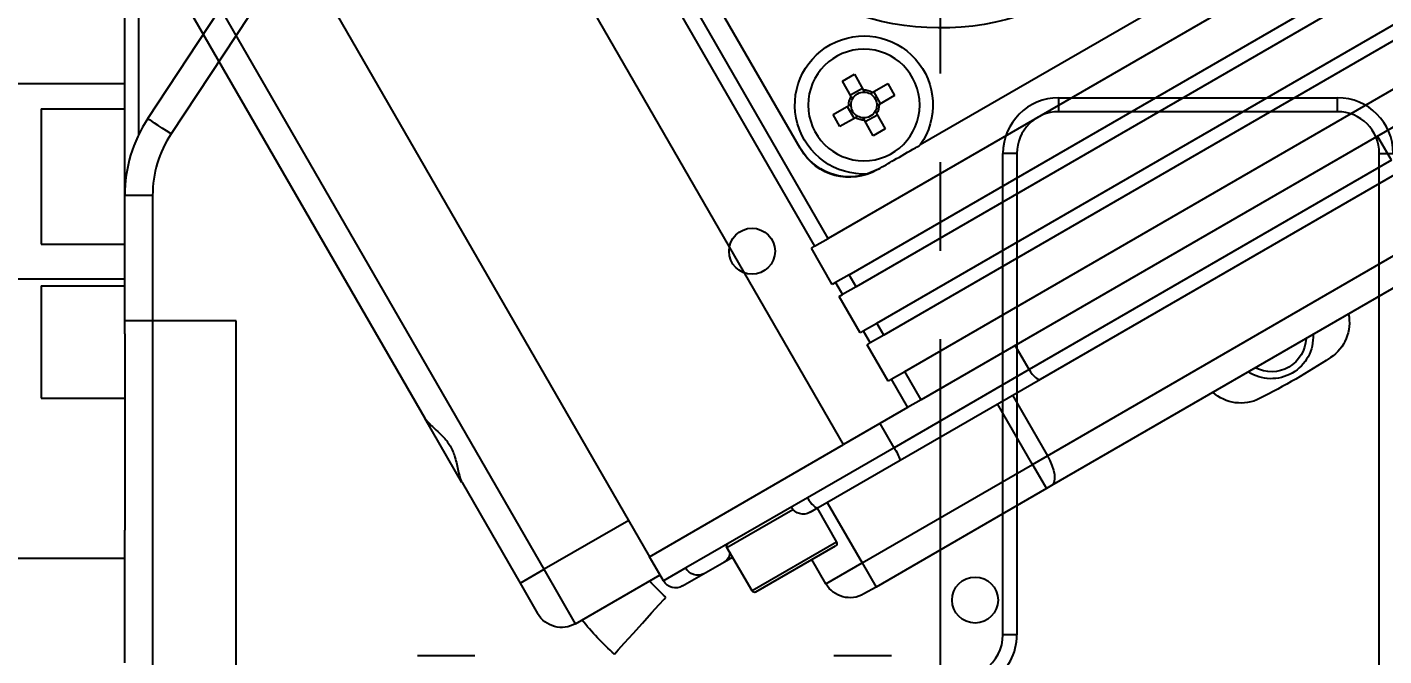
# Model space of a CAD drawing. Header units: millimetres. Extents: x 36 to 3196, y 27 to 5967.
# Drawn here: x 520.1 to 617.4, y 869.9 to 915 of the extents above; entities that cross this region are included whole.
import ezdxf

# ---------------------------------------------------------------- set-up
doc = ezdxf.new("R2010")
doc.units = ezdxf.units.MM
doc.linetypes.add('CENTER', pattern=[50.8, 31.75, -6.35, 6.35, -6.35])
doc.layers.add('02_Center Line', color=1, linetype='CENTER')
doc.layers.add('08_Dimension.Annotation', color=2, linetype='Continuous')
doc.styles.add('Coavis T-3.2 Style', font='MS PGothic.ttf', dxfattribs={"height": 3.2})
doc.styles.add('Coavis T-7.0 Style', font='MS PGothic.ttf', dxfattribs={"height": 7})
doc.dimstyles.new('Coavis D-Style', dxfattribs={"dimtxt": 3.2, "dimasz": 3.2, "dimexe": 2, "dimexo": 1, "dimgap": 0.8, "dimtad": 1, "dimtoh": 1, "dimdec": 3, "dimzin": 1, "dimdsep": 46, "dimtxsty": 'Coavis T-3.2 Style', "dimcen": 0, "dimclrd": 253, "dimclre": 253, "dimclrt": 2, "dimadec": 1, "dimazin": 0, "dimtp": 0.1, "dimtm": 0.1, "dimtfac": 0.71, "dimtdec": 3, "dimtmove": 0, "dimatfit": 3, "dimfxl": 1, "dimlwd": -1, "dimlwe": -1, "dimarcsym": 1})

# ---------------------------------------------------------------- blocks, each defined once
blk = doc.blocks.new('A$C32f45786')
at = {"color": 7, "linetype": 'Continuous', "lineweight": 25}
for p, q in [((85.5, 115), (85.5, 116)), ((209.5, 115), (85.5, 115)), ((81.5, 92), (81.5, 112)), ((82.5, 112), (81.5, 112)), ((82.5, 112), (82.5, 92)), ((82.5, 92), (81.5, 92)), ((85.5, 89), (120, 89)), ((85.5, 89), (85.5, 88)), ((120, 89), (120, 88)), ((120, 88), (85.5, 88)), ((121.5, 80), (121.5, 75.873)), ((48.5, 51.827), (84.096, 28.324)), ((121.5, 50.127), (121.5, 46)), ((82.994, 26.655), (48.5, 49.43)), ((127.5, 33), (97.5, 33)), ((97.5, 33), (97.5, 27)), ((88.504, 27), (97.5, 27)), ((88.504, 27), (88.504, 25)), ((97.5, 27), (97.5, 25)), ((97.5, 27), (127.5, 27)), ((88.504, 25), (53.5, 25)), ((80.5, 25), (80.5, 17)), ((82.304, 19), (82.304, 25)), ((97.5, 25), (88.504, 25)), ((91.984, 19), (91.984, 25)), ((94.5, 25), (94.5, 17)), ((94.992, 19), (94.992, 25)), ((98.431, 25), (97.5, 25)), ((98.431, 25), (103.042, 25)), ((103.042, 19), (103.042, 25)), ((103.042, 25), (112.5, 25)), ((122.008, 25), (112.5, 25)), ((114.5, 17), (114.5, 25)), ((82.304, 19), (91.984, 19)), ((94.992, 19), (103.042, 19))]:
    blk.add_line(p, q, dxfattribs=at)
at = {"color": 1, "linetype": 'Continuous', "lineweight": 25}
blk.add_line((53.5, 26), (84.145, 26), dxfattribs=at)
at = {"color": 7, "linetype": 'Continuous', "lineweight": 25, "flags": 128}
blk.add_lwpolyline([(84.096, 28.324), (83.881, 27.998), (83.674, 27.685), (83.483, 27.397), (83.316, 27.144), (83.179, 26.936), (83.077, 26.782), (83.015, 26.687), (82.994, 26.655)], dxfattribs=at)
at = {"color": 7, "linetype": 'Continuous', "lineweight": 25}
for centre in [(117.5, 86), (92.5, 70)]:
    blk.add_circle(centre, 1.65, dxfattribs=at)
for centre, radius, start, end in [((85.5, 112), 4, 90, 180), ((85.5, 112), 3, 90, 180), ((85.5, 92), 4, 180, 270), ((85.5, 92), 3, 180, 270), ((120, 85), 4, 34.8499, 90), ((120, 85), 3, 34.8499, 90), ((88.504, 35), 8, 236.56439, 270), ((88.504, 35), 10, 236.56439, 270)]:
    blk.add_arc(centre, radius, start, end, dxfattribs=at)
blk = doc.blocks.new('*D45')
at = {"layer": '08_Dimension.Annotation', "color": 253, "linetype": 'ByBlock', "transparency": 16777216}
blk.add_line((683.096, 652.925), (721.698, 612.951), dxfattribs=at)
blk.add_arc((585.573, 753.913), 193.96, 270.94529, 313.05471, dxfattribs=at)
at = {"layer": '08_Dimension.Annotation', "color": 253, "transparency": 16777216}
for points in [[(717.621, 612.573), (718.356, 611.799), (720.309, 614.39)], [(588.777, 559.446), (588.768, 560.512), (585.573, 559.953)]]:
    blk.add_solid(points, dxfattribs=at)
at = {"layer": 'Defpoints', "color": 0, "transparency": 16777216}
for p in [(585.573, 1146.601), (585.573, 753.913), (682.401, 653.644), (634.682, 566.273), (585.573, 495.628)]:
    blk.add_point(p, dxfattribs=at)
at = {"layer": '08_Dimension.Annotation', "color": 2, "transparency": 16777216, "insert": (656.621, 578.063), "char_height": 7, "attachment_point": 5, "rotation": 22, "style": 'Coavis T-7.0 Style'}
blk.add_mtext('{\\C5;44.0°}', dxfattribs=at)
blk = doc.blocks.new('A$C1af0320f')
at = {"color": 8, "linetype": 'Continuous', "lineweight": 25}
for p, q in [((12.15, 414.39), (12.15, 366.39)), ((14.5, 366.39), (14.5, 414.39)), ((17.5, 414.39), (17.5, 366.39)), ((18.5, 366.39), (18.5, 414.39)), ((21.5, 414.39), (21.5, 366.39)), ((22.5, 366.39), (22.5, 414.39)), ((25.5, 414.39), (25.5, 366.39)), ((2.15, 409.385), (2.15, 371.396)), ((4.15, 372.221), (4.15, 408.559)), ((28, 405.328), (28, 375.452)), ((10.15, 404.193), (10.15, 374.174)), ((10.15, 404.193), (12.15, 404.193)), ((9.15, 374.542), (9.15, 403.88)), ((32.968, 375.646), (31.979, 375.634)), ((31.979, 375.634), (31.994, 374.354)), ((32.984, 374.366), (32.968, 375.646)), ((9.15, 362.901), (9.15, 374.542)), ((10.15, 374.174), (12.15, 374.174)), ((10.15, 374.174), (10.15, 362.981)), ((31.524, 373.874), (30.244, 373.859)), ((30.244, 373.859), (30.256, 372.869)), ((31.418, 372.882), (31.406, 373.872)), ((31.992, 374.472), (32.982, 374.484)), ((34.744, 373.912), (33.464, 373.896)), ((33.582, 373.898), (33.594, 372.908)), ((34.756, 372.922), (34.744, 373.912)), ((30.256, 372.869), (31.536, 372.884)), ((33.476, 372.907), (34.756, 372.922)), ((4.15, 370.983), (4.15, 372.221)), ((9.15, 372.221), (4.15, 372.221)), ((28, 371.99), (28.088, 371.146)), ((32.016, 372.414), (32.032, 371.134)), ((33.008, 372.308), (32.018, 372.296)), ((33.021, 371.146), (33.006, 372.426)), ((2.15, 371.396), (2.15, 370.983)), ((2.15, 370.983), (2.15, 356.868)), ((4.15, 370.983), (2.15, 370.983)), ((4.15, 356.868), (4.15, 370.983)), ((4.15, 370.983), (9.15, 370.983)), ((32.032, 371.134), (33.021, 371.146)), ((32.1, 367.89), (51, 367.89)), ((12.15, 366.39), (12.15, 365.257)), ((12.15, 366.39), (14.5, 366.39)), ((14.5, 365.257), (14.5, 366.39)), ((17.5, 366.39), (17.5, 365.257)), ((17.5, 366.39), (18.5, 366.39)), ((18.5, 365.257), (18.5, 366.39)), ((21.5, 366.39), (22.5, 366.39)), ((21.5, 366.39), (21.5, 365.257)), ((22.5, 366.39), (22.5, 365.257)), ((25.5, 366.39), (51, 366.39)), ((25.5, 365.257), (25.5, 366.39)), ((14.5, 365.257), (12.15, 365.257)), ((12.15, 365.257), (12.15, 359.953)), ((14.5, 365.257), (14.5, 364.993)), ((14.5, 364.993), (17.5, 364.993)), ((18.5, 365.257), (17.5, 365.257)), ((17.5, 364.993), (17.5, 365.257)), ((18.5, 365.257), (18.5, 364.993)), ((18.5, 364.993), (21.5, 364.993)), ((22.5, 365.257), (21.5, 365.257)), ((21.5, 364.993), (21.5, 365.257)), ((22.5, 365.257), (22.5, 364.993)), ((22.5, 364.993), (25.5, 364.993)), ((51, 365.257), (25.5, 365.257)), ((25.5, 364.993), (25.5, 365.257)), ((9.15, 356.131), (9.15, 362.901)), ((10.15, 362.981), (12.15, 362.981)), ((10.15, 362.981), (10.15, 355.805)), ((12.15, 343.89), (12.15, 359.953)), ((12.15, 359.953), (66.15, 359.953)), ((4.15, 356.868), (2.15, 356.868)), ((2.15, 356.868), (2.15, 355.868)), ((9.15, 356.868), (4.15, 356.868)), ((4.15, 353.868), (4.15, 356.868)), ((6.15, 349.226), (6.15, 355.826)), ((9.15, 356.026), (6.35, 356.026)), ((6.35, 356.026), (6.35, 349.026)), ((9.15, 355.457), (9.15, 356.131)), ((10.15, 355.805), (10.15, 345.736)), ((9.95, 349.026), (9.95, 354.478)), ((4.15, 353.868), (6.15, 353.868)), ((6.35, 349.026), (9.95, 349.026)), ((9.15, 348.361), (9.15, 349.026)), ((9.15, 346.632), (9.15, 348.361)), ((9.15, 344.89), (9.15, 346.632)), ((10.15, 345.736), (10.15, 343.89)), ((10.15, 343.89), (12.15, 343.89)), ((10.65, 336.89), (10.65, 343.89)), ((66.15, 343.89), (12.15, 343.89)), ((15.15, 343.89), (15.15, 336.89)), ((10.65, 336.89), (15.15, 336.89)), ((15.15, 334.89), (15.15, 336.89)), ((15.15, 336.89), (77.678, 336.89)), ((15.15, 334.89), (12.65, 334.89)), ((23.478, 334.89), (15.15, 334.89)), ((23.5, 334.89), (28.8, 334.89)), ((77.678, 334.89), (28.822, 334.89))]:
    blk.add_line(p, q, dxfattribs=at)
at = {"color": 8, "linetype": 'Continuous', "lineweight": 25, "flags": 128}
for points in [[(10.15, 374.174), (9.955, 374.181), (9.767, 374.202), (9.594, 374.236), (9.443, 374.282), (9.319, 374.337), (9.226, 374.401), (9.169, 374.47), (9.15, 374.542)], [(4.15, 372.221), (3.76, 372.205), (3.385, 372.159), (3.039, 372.082), (2.736, 371.979), (2.487, 371.854), (2.302, 371.712), (2.188, 371.557), (2.15, 371.396)], [(10.15, 355.805), (9.955, 355.811), (9.767, 355.829), (9.594, 355.86), (9.443, 355.9), (9.319, 355.95), (9.226, 356.006), (9.169, 356.067), (9.15, 356.131)], [(7.363, 338.213), (7.378, 338.257), (7.491, 338.605), (7.701, 339.252), (7.981, 340.112), (8.292, 341.069), (8.592, 341.994), (8.842, 342.761), (9.006, 343.267), (9.063, 343.443)]]:
    blk.add_lwpolyline(points, dxfattribs=at)
at = {"color": 8, "linetype": 'Continuous', "lineweight": 25}
blk.add_circle((32.5, 373.39), 4, dxfattribs=at)
for centre, radius, start, end in [((51, 390.39), 19, 99.35476, 260.64524), ((3.08, 393.153), 3, 108.05067, 176.70039), ((51, 390.39), 51, 176.70039, 183.29961), ((3.5, 390.39), 3, 116.74368, 243.25632), ((3.5, 390.39), 2.5, 122.68364, 237.31636), ((3.08, 387.627), 3, 183.29961, 251.94933), ((32.5, 373.39), 4.95, 206.95552, 155.38002), ((32.5, 373.39), 1.089, 117.71085, 153.63947), ((32.5, 373.39), 0.926, 148.36403, 212.98629), ((32.5, 373.39), 0.926, 122.98629, 148.36403), ((32.5, 373.39), 0.926, 58.36403, 122.98629), ((32.5, 373.39), 1.089, 27.71085, 63.63947), ((32.5, 373.39), 0.926, 32.98629, 58.36403), ((32.5, 373.39), 0.926, 328.36403, 32.98629), ((32.5, 373.39), 1.089, 207.71085, 243.63947), ((32.5, 373.39), 0.926, 212.98629, 238.36403), ((32.5, 373.39), 0.926, 302.98629, 328.36403), ((32.5, 373.39), 1.089, 297.71085, 333.63947), ((32, 371.89), 4, 180, 270), ((32.5, 373.39), 0.926, 238.36403, 302.98629), ((32.1, 371.99), 4.1, 191.87703, 270), ((9.902, 359.763), 3.227, 85.58449, 103.46838), ((4.15, 355.868), 2, 180, 270), ((6.35, 355.826), 0.2, 90, 180), ((10.15, 355.457), 1, 180, 270), ((6.35, 349.226), 0.2, 180, 270), ((9.947, 348.336), 0.798, 119.97456, 178.19134), ((9.95, 349.226), 0.2, 270, 0), ((10.101, 346.687), 0.952, 183.32548, 272.97768), ((10.15, 344.89), 1, 180, 270), ((14.134, 359.043), 16.403, 251.99362, 257.73701), ((14.134, 359.043), 21.903, 251.99362, 260.84742), ((12.65, 336.89), 2, 180, 270)]:
    blk.add_arc(centre, radius, start, end, dxfattribs=at)
for points, knots in [([(28, 371.99), (28, 372.416), (28, 373.434), (28, 374.629), (28, 375.322), (28, 375.452)], [0, 0, 0, 0, 0.368297, 0.881346, 1, 1, 1, 1]), ([(31.712, 373.876), (31.665, 373.875), (31.601, 373.875), (31.54, 373.874), (31.524, 373.874)], [0, 0, 0, 0, 0.74059, 1, 1, 1, 1]), ([(31.994, 374.354), (31.994, 374.301), (31.995, 374.239), (31.996, 374.175), (31.996, 374.167)], [0, 0, 0, 0, 0.870924, 1, 1, 1, 1]), ([(32.986, 374.179), (32.985, 374.225), (32.984, 374.289), (32.984, 374.35), (32.984, 374.366)], [0, 0, 0, 0, 0.74059, 1, 1, 1, 1]), ([(33.464, 373.896), (33.411, 373.896), (33.349, 373.895), (33.285, 373.894), (33.277, 373.894)], [0, 0, 0, 0, 0.870924, 1, 1, 1, 1]), ([(31.536, 372.884), (31.589, 372.884), (31.651, 372.885), (31.715, 372.886), (31.723, 372.886)], [0, 0, 0, 0, 0.870924, 1, 1, 1, 1]), ([(33.288, 372.904), (33.335, 372.905), (33.399, 372.906), (33.46, 372.906), (33.476, 372.907)], [0, 0, 0, 0, 0.74059, 1, 1, 1, 1]), ([(32.014, 372.602), (32.015, 372.555), (32.016, 372.491), (32.016, 372.43), (32.016, 372.414)], [0, 0, 0, 0, 0.74059, 1, 1, 1, 1]), ([(33.006, 372.426), (33.006, 372.479), (33.005, 372.541), (33.004, 372.605), (33.004, 372.613)], [0, 0, 0, 0, 0.870924, 1, 1, 1, 1]), ([(28.822, 334.89), (28.601, 334.924), (28.131, 334.997), (27.242, 335.328), (26.297, 335.499), (25.34, 335.404), (24.418, 335.102), (23.794, 334.904), (23.526, 334.892), (23.478, 334.89)], [0, 0, 0, 0, 0.1605081, 0.3417181, 0.477521, 0.6140011, 0.7856056, 0.961723, 1, 1, 1, 1])]:
    blk.add_open_spline(points, degree=3, knots=knots, dxfattribs=at)
blk = doc.blocks.new('*D46')
at = {"layer": '08_Dimension.Annotation', "color": 253, "linetype": 'ByBlock', "transparency": 16777216}
blk.add_line((515.378, 1055.494), (491.144, 1097.468), dxfattribs=at)
blk.add_arc((585.573, 933.913), 186.857, 90.98123, 119.01877, dxfattribs=at)
at = {"layer": '08_Dimension.Annotation', "color": 253, "transparency": 16777216}
for points in [[(582.368, 1121.276), (582.377, 1120.209), (585.573, 1120.77)], [(495.192, 1096.848), (494.666, 1097.776), (492.144, 1095.736)]]:
    blk.add_solid(points, dxfattribs=at)
at = {"layer": 'Defpoints', "color": 0, "transparency": 16777216}
for p in [(585.573, 1146.601), (521.664, 1109.501), (515.878, 1054.628), (585.573, 933.913), (585.573, 495.628)]:
    blk.add_point(p, dxfattribs=at)
at = {"layer": '08_Dimension.Annotation', "color": 2, "transparency": 16777216, "insert": (545.238, 1120.766), "char_height": 7, "attachment_point": 5, "rotation": 12.181, "style": 'Coavis T-7.0 Style'}
blk.add_mtext('{\\C5;30.0°}', dxfattribs=at)
blk = doc.blocks.new('*D49')
at = {"layer": '08_Dimension.Annotation', "color": 253, "linetype": 'ByBlock', "transparency": 16777216}
blk.add_arc((585.573, 638.71), 49.491, 47.7053, 86.2947, dxfattribs=at)
at = {"layer": '08_Dimension.Annotation', "color": 253, "transparency": 16777216}
for points in [[(588.754, 687.565), (588.788, 688.631), (585.573, 688.201)], [(619.249, 675.701), (618.506, 674.936), (621.173, 673.089)]]:
    blk.add_solid(points, dxfattribs=at)
at = {"layer": 'Defpoints', "color": 0, "transparency": 16777216}
for p in [(585.573, 1146.601), (842.111, 886.447), (610.815, 681.28), (515.748, 571.282), (585.573, 495.628)]:
    blk.add_point(p, dxfattribs=at)
at = {"layer": '08_Dimension.Annotation', "color": 2, "transparency": 16777216, "insert": (606.59, 688.225), "char_height": 7, "attachment_point": 5, "rotation": 337, "style": 'Coavis T-7.0 Style'}
blk.add_mtext('{\\C5;46.0°}', dxfattribs=at)

msp = doc.modelspace()

# ---------------------------------------------------------------- linework, layer by layer
at = {"layer": '02_Center Line'}
msp.add_line((585.5725, 1146.601), (585.5725, 495.6283), dxfattribs=at)

# ---------------------------------------------------------------- block references
at = {"layer": '08_Dimension.Annotation', "xscale": -1, "rotation": 299.9999999999999}
msp.add_blockref('A$C1af0320f', (272.9848, 694.5508), dxfattribs=at)
at = {"layer": '08_Dimension.Annotation', "rotation": 270}
msp.add_blockref('A$C32f45786', (502.0725, 991.4131), dxfattribs=at)

# ---------------------------------------------------------------- dimensions: what is measured, and where the dimension line sits
at = {"layer": '08_Dimension.Annotation'}
dim = msp.add_angular_dim_2l(base=(521.6637, 1109.5012), line1=((585.5725, 933.9131), (515.8775, 1054.6284)), line2=((585.5725, 1146.601), (585.5725, 495.6283)), text='{\\C5;<>}', dimstyle='Coavis D-Style', override={"dimtxsty": 'Coavis T-7.0 Style', "dimfxl": 0.6}, dxfattribs=at)
dim.commit()
dim.dimension.update_dxf_attribs({"geometry": '*D46', "text_midpoint": (546.1456, 1116.5631), "dimtype": 162})
for base, line2, picture, middle in [((610.8149, 681.2797), ((515.7484, 571.2819), (842.1113, 886.4469)), '*D49', (606.5903, 688.2249)), ((634.6824, 566.2729), ((585.5725, 753.9131), (682.401, 653.6443)), '*D45', (656.6206, 578.063))]:
    dim = msp.add_angular_dim_2l(base=base, line1=((585.5725, 1146.601), (585.5725, 495.6283)), line2=line2, text='{\\C5;<>}', dimstyle='Coavis D-Style', override={"dimtxsty": 'Coavis T-7.0 Style', "dimfxl": 0.6}, dxfattribs=at)
    dim.commit()
    dim.dimension.update_dxf_attribs({"geometry": picture, "text_midpoint": middle})

doc.saveas('drawing.dxf')
